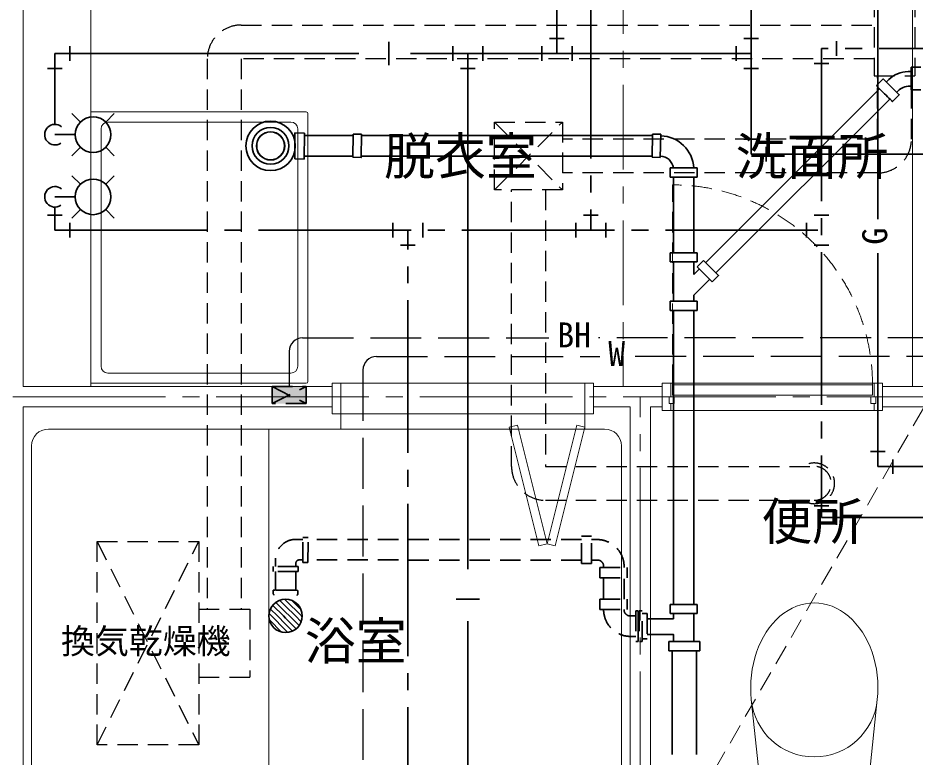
# Model space of a CAD drawing. Units: millimetres at full size, sheet at 1:50; details may follow other scales. Extents: x -9674 to 9699, y -6794 to 6791.
# Drawn here: x -878 to 1768, y -2853 to -673 of the extents above; entities that cross this region are included whole.
import ezdxf
from ezdxf.enums import TextEntityAlignment as Align

# ---------------------------------------------------------------- set-up
doc = ezdxf.new("R2010")
doc.units = ezdxf.units.MM
doc.header["$LTSCALE"] = 50
for name, pattern in [('CHAIN1', [8, 5, -1, 1, -1]), ('CHAIN2', [12, 9, -1, 1, -1]), ('DASHED1', [1.8, 1.2, -0.6]), ('DASHED3', [4, 3, -1])]:
    doc.linetypes.add(name, pattern=pattern)
for name, color, linetype, lineweight in [('1-0_芯', 134, 'CHAIN2', 9), ('1-2_間仕切', 134, 'Continuous', 9), ('1-3_建具', 134, 'Continuous', 9), ('1-5_設備', 134, 'Continuous', 9), ('1-D_記号', 134, 'CHAIN1', 9), ('2-0_芯', 3, 'Continuous', 35), ('2-2', 5, 'DASHED3', 25), ('2-3_建具', 4, 'Continuous', 35), ('2-9_金物', 1, 'CHAIN2', 35), ('2-A_文字', 6, 'Continuous', 35), ('2-C', 2, 'DASHED1', 25)]:
    doc.layers.add(name, color=color, linetype=linetype, lineweight=lineweight)
doc.layers.add('1-A_文字', color=134, linetype='Continuous')
doc.styles.add('ＭＳ ゴシック', font='')
doc.styles.get('ＭＳ ゴシック').set_extended_font_data('MS Gothic')

msp = doc.modelspace()

# ---------------------------------------------------------------- linework, layer by layer
at = {"layer": '1-0_芯'}
for p, q in [((-892.5, -1790.06), (2286.5, -1790.06)), ((957.5, -4250.06), (957.5, -1790.06))]:
    msp.add_line(p, q, dxfattribs=at)
at = {"layer": '1-2_間仕切'}
for p, q in [((-862.5, -1760.06), (-862.5, -470.06)), ((49.5, -1760.06), (-862.5, -1760.06)), ((819.5, -1760.06), (1022.5, -1760.06)), ((1047.5, -1750.06), (1647.5, -1750.06)), ((1672.5, -1760.06), (2260, -1760.06)), ((49.5, -1820.06), (-862.5, -1820.06)), ((-862.5, -3175.06), (-862.5, -1820.06)), ((819.5, -1820.06), (927.5, -1820.06)), ((927.5, -3175.06), (927.5, -1820.06)), ((987.5, -1820.06), (1022.5, -1820.06)), ((987.5, -2875.06), (987.5, -1820.06)), ((1672.5, -1820.06), (2060, -1820.06))]:
    msp.add_line(p, q, dxfattribs=at)
at = {"layer": '1-3_建具', "linetype": 'DASHED1'}
msp.add_line((1052.5, -1755.06), (1052.5, -1165.06), dxfattribs=at)
at = {"layer": '1-3_建具'}
for p, q in [((49.5, -1750.06), (74.5, -1750.06)), ((49.5, -1750.06), (49.5, -1840.06)), ((74.5, -1750.06), (794.5, -1750.06)), ((74.5, -1840.06), (74.5, -1750.06)), ((794.5, -1750.06), (819.5, -1750.06)), ((794.5, -1750.06), (794.5, -1840.06)), ((819.5, -1840.06), (819.5, -1750.06)), ((1022.5, -1750.06), (1047.5, -1750.06)), ((1022.5, -1750.06), (1022.5, -1830.06)), ((1047.5, -1790.06), (1047.5, -1750.06)), ((1052.5, -1755.06), (1052.5, -1785.06)), ((1642.5, -1755.06), (1052.5, -1755.06)), ((1642.5, -1785.06), (1642.5, -1755.06)), ((1647.5, -1750.06), (1672.5, -1750.06)), ((1647.5, -1790.06), (1647.5, -1750.06)), ((1672.5, -1750.06), (1672.5, -1830.06)), ((1052.5, -1785.06), (1642.5, -1785.06)), ((1057.5, -1790.06), (1057.5, -1810.06)), ((1637.5, -1810.06), (1637.5, -1790.06)), ((1637.5, -1790.06), (1652.5, -1790.06)), ((1652.5, -1790.06), (1652.5, -1810.06)), ((1057.5, -1810.06), (1042.5, -1810.06)), ((1047.5, -1830.06), (1047.5, -1810.06)), ((1652.5, -1810.06), (1637.5, -1810.06)), ((1647.5, -1830.06), (1647.5, -1810.06)), ((49.5, -1840.06), (74.5, -1840.06)), ((74.5, -1840.06), (794.5, -1840.06)), ((794.5, -1840.06), (819.5, -1840.06)), ((1022.5, -1830.06), (1047.5, -1830.06)), ((1647.5, -1830.06), (1047.5, -1830.06)), ((1647.5, -1830.06), (1672.5, -1830.06)), ((595.62, -1874), (571.37, -1880.06)), ((682.93, -2223.25), (595.62, -1874)), ((682.93, -2223.25), (770.25, -1874)), ((770.25, -1874), (794.5, -1880.06)), ((571.37, -1880.06), (658.68, -2229.31)), ((571.37, -1880.06), (658.68, -2229.31)), ((571.37, -1880.06), (658.68, -2229.31)), ((571.37, -1880.06), (658.68, -2229.31)), ((794.5, -1880.06), (707.19, -2229.31)), ((794.5, -1880.06), (707.19, -2229.31)), ((794.5, -1880.06), (707.19, -2229.31)), ((794.5, -1880.06), (707.19, -2229.31)), ((682.93, -2223.25), (658.68, -2229.31)), ((682.93, -2223.25), (707.19, -2229.31))]:
    msp.add_line(p, q, dxfattribs=at)
msp.add_lwpolyline([(1042.5, -1810.06), (1042.5, -1790.06), (1057.5, -1790.06)], dxfattribs=at)
at = {"layer": '1-3_建具', "linetype": 'DASHED1'}
msp.add_arc((1052.5, -1755.06), 590, 0, 90, dxfattribs=at)
at = {"layer": '1-5_設備'}
for p, q in [((-662.5, -1760.06), (-662.5, -470.06)), ((1760, -1760.06), (1760, -470.06)), ((-27.5, -950.06), (-662.5, -950.06)), ((-22.5, -1745.06), (-22.5, -955.06)), ((-632.5, -1700.06), (-632.5, -1000.06)), ((-72.5, -980.06), (-612.5, -980.06)), ((-52.5, -1700.06), (-52.5, -1000.06)), ((-612.5, -1720.06), (-72.5, -1720.06)), ((-662.5, -1750.06), (-27.5, -1750.06)), ((74.5, -1840.06), (74.5, -1885.06)), ((794.5, -1840.06), (794.5, -1885.06)), ((852.5, -1885.06), (-787.5, -1885.06)), ((-137.5, -3130.06), (-137.5, -1885.06)), ((571.37, -1880.06), (658.68, -2229.31)), ((794.5, -1880.06), (707.19, -2229.31)), ((-837.5, -1935.06), (-837.5, -3080.06)), ((902.5, -1935.06), (902.5, -3080.06)), ((1311.84, -2933.98), (1285.19, -2682.91)), ((1629.83, -2933.98), (1656.49, -2682.91))]:
    msp.add_line(p, q, dxfattribs=at)
msp.add_circle((-132.5, -1050.06), 40, dxfattribs=at)
for centre, radius, start, end in [((-27.5, -955.06), 5, 0, 90), ((-612.5, -1000.06), 20, 90, 180), ((-72.5, -1000.06), 20, 0, 90), ((-612.5, -1700.06), 20, 180, 270), ((-72.5, -1700.06), 20, 270, 0), ((-27.5, -1745.06), 5, 270, 0), ((-787.5, -1935.06), 50, 90, 180), ((852.5, -1935.06), 50, 0, 90), ((1470.84, -2665.79), 186.44, 185.26901, 354.731)]:
    msp.add_arc(centre, radius, start, end, dxfattribs=at)
msp.add_ellipse((1470.84, -2647.87), major_axis=(0, 250), ratio=0.75, start_param=4.5717765, end_param=7.9945944, dxfattribs=at)
at = {"layer": '1-D_記号'}
msp.add_line((907.5, -470.06), (907.5, -1760.06), dxfattribs=at)
at = {"layer": '2-0_芯'}
for p, q in [((1747.22, -831.17), (1757.02, -831.17)), ((1690.65, -854.6), (1683.6, -861.65)), ((1663.42, -881.82), (1150.77, -1394.46)), ((1717.14, -888.55), (1713.82, -891.87)), ((1752.49, -873.9), (1757.02, -873.9)), ((1693.67, -912.01), (1180.99, -1424.69)), ((-61.17, -1011.71), (-32.13, -1012.3)), ((-61.17, -1088.42), (-61.17, -1011.71)), ((-32.13, -1012.3), (-33.51, -1088.98)), ((111.15, -1019.81), (-32.26, -1019.81)), ((109.85, -1083.64), (111.24, -1015.32)), ((135.74, -1015.82), (111.24, -1015.32)), ((135.74, -1015.82), (111.24, -1015.32)), ((134.35, -1084.14), (135.74, -1015.82)), ((993.66, -1019.81), (135.5, -1019.81)), ((992.36, -1083.64), (993.75, -1015.32)), ((1018.24, -1015.82), (993.75, -1015.32)), ((1016.85, -1084.21), (1018.24, -1015.82)), ((109.92, -1080.31), (-33.36, -1080.31)), ((135.58, -1084.16), (109.85, -1083.64)), ((134.35, -1084.14), (111.08, -1083.66)), ((992.43, -1080.31), (134.57, -1080.31)), ((1016.85, -1084.14), (992.36, -1083.64)), ((-61.17, -1088.42), (-33.51, -1088.98)), ((1045.62, -1115.23), (1045.62, -1142.23)), ((1045.62, -1115.23), (1125.62, -1115.23)), ((1125.62, -1115.23), (1125.62, -1142.23)), ((1045.62, -1142.23), (1125.62, -1142.23)), ((1055.62, -1142.23), (1055.62, -1365.05)), ((1115.62, -1142.23), (1115.62, -1365.05)), ((1045.62, -1365.05), (1045.62, -1392.05)), ((1045.62, -1365.05), (1125.62, -1365.05)), ((1125.62, -1365.05), (1125.62, -1392.05)), ((1045.62, -1392.05), (1125.62, -1392.05)), ((1055.62, -1392.05), (1055.62, -1508.34)), ((1115.62, -1392.05), (1115.62, -1429.61)), ((1144.19, -1387.88), (1125.09, -1406.97)), ((1131.67, -1413.55), (1115.62, -1429.61)), ((1125.09, -1406.97), (1169.46, -1451.34)), ((1161.9, -1443.78), (1115.62, -1490.07)), ((1115.62, -1490.07), (1115.62, -1508.34)), ((1045.62, -1508.34), (1045.62, -1535.34)), ((1045.62, -1508.34), (1125.62, -1508.34)), ((1125.62, -1508.34), (1125.62, -1535.34)), ((1045.62, -1535.34), (1125.62, -1535.34)), ((1055.62, -1535.34), (1055.62, -2402.29)), ((1115.62, -1535.34), (1115.62, -2402.29)), ((-68.7, -2391.52), (-43.28, -2416.97)), ((1045.62, -2402.29), (1045.62, -2429.29)), ((1045.62, -2402.29), (1125.62, -2402.29)), ((1125.62, -2402.29), (1125.62, -2429.29)), ((1045.62, -2429.29), (1125.62, -2429.29)), ((1055.62, -2429.29), (1055.62, -2445.14)), ((1115.62, -2429.29), (1115.62, -2512.08)), ((-135.73, -2448.23), (-100.09, -2483.91)), ((977.72, -2445.14), (1055.62, -2445.14)), ((1042.05, -2512.08), (1042.05, -2539.08)), ((1042.05, -2539.08), (1133.05, -2539.08)), ((1052.05, -2539.08), (1052.05, -2845.27)), ((1123.05, -2539.08), (1123.05, -2845.27))]:
    msp.add_line(p, q, dxfattribs=at)
at = {"layer": '2-0_芯', "linetype": 'DASHED1'}
for p, q in [((-58.3, -2210.64), (-36.92, -2210.65)), ((-36.97, -2279.24), (-36.92, -2205.24)), ((784.25, -2211.05), (-22.12, -2210.65)), ((784.25, -2281.8), (784.25, -2201.05)), ((830.08, -2211.07), (814.25, -2211.06)), ((-118.33, -2270.61), (-118.34, -2290.78)), ((-47.88, -2271.15), (-36.96, -2271.16)), ((784.25, -2271.8), (-22.16, -2271.17)), ((835.52, -2271.83), (814.25, -2271.82)), ((-57.89, -2281.14), (-57.9, -2290.82)), ((-51.09, -2290.83), (-51.1, -2305.65)), ((-22.16, -2279.24), (-36.99, -2279.23)), ((814.25, -2281.82), (784.25, -2281.8)), ((838.65, -2323.67), (838.67, -2293.67)), ((838.67, -2293.67), (919.42, -2293.67)), ((849.48, -2286.36), (849.47, -2293.67)), ((910.04, -2293.67), (910.04, -2291.11)), ((-51.09, -2305.63), (-125.09, -2305.58)), ((-118.35, -2305.58), (-118.38, -2360.13)), ((-57.91, -2305.62), (-57.95, -2361.2)), ((849.45, -2323.67), (849.4, -2387.17)), ((909.99, -2387.17), (910.02, -2323.67)), ((-124.71, -2360.66), (-124.82, -2371.66)), ((-124.71, -2360.66), (-119, -2360.13)), ((-57.4, -2360.79), (-119, -2360.13)), ((-51.71, -2361.46), (-57.4, -2360.79)), ((-51.71, -2361.46), (-51.83, -2372.46)), ((838.65, -2417.17), (838.67, -2387.17)), ((838.67, -2387.17), (919.42, -2387.17)), ((909.97, -2421.67), (909.98, -2417.17)), ((951.88, -2421.45), (944.62, -2421.46)), ((944.62, -2421.46), (944.68, -2511.46)), ((951.91, -2466.45), (951.88, -2421.45)), ((954.88, -2421.45), (954.94, -2511.45)), ((977.71, -2429.44), (962.88, -2429.45)), ((924.23, -2436.14), (944.63, -2436.15)), ((934.07, -2496.67), (944.67, -2496.67)), ((962.94, -2511.45), (954.94, -2511.45))]:
    msp.add_line(p, q, dxfattribs=at)
at = {"layer": '2-0_芯'}
for points in [[(1785.01, -818.2), (1757.01, -818.2), (1757.02, -884.55), (1785.01, -884.55)], [(1701.54, -919.18), (1721.33, -899.38), (1674.41, -852.46), (1654.62, -872.26)], [(1144.19, -1387.88), (1188.56, -1432.25), (1169.46, -1451.34)], [(-125.75, -2405.15), (-94.49, -2436.46), (-88.26, -2442.7), (-57, -2474)], [(-116.65, -2396.58), (-88.25, -2425.02), (-76.81, -2436.47), (-48.41, -2464.91)], [(-105.05, -2390.51), (-88.23, -2407.34), (-59.13, -2436.48), (-42.32, -2453.31)], [(-90.31, -2387.58), (-88.22, -2389.66), (-41.46, -2436.49), (-39.37, -2438.57)], [(-136.66, -2429.6), (-129.84, -2436.43), (-88.28, -2478.05), (-81.47, -2484.88)], [(-132.66, -2415.92), (-112.17, -2436.45), (-88.27, -2460.37), (-67.77, -2480.9)], [(977.75, -2490.96), (1055.62, -2490.96), (1055.62, -2512.08)], [(1042.05, -2512.08), (1133.05, -2512.08), (1133.05, -2539.08)]]:
    msp.add_lwpolyline(points, dxfattribs=at)
at = {"layer": '2-0_芯', "linetype": 'DASHED1'}
for points in [[(-22.16, -2279.24), (-22.12, -2205.24), (-36.94, -2205.23)], [(814.25, -2281.82), (814.25, -2201.06), (784.25, -2201.05)], [(-51.09, -2290.83), (-125.09, -2290.78), (-125.1, -2305.6)], [(838.65, -2323.67), (919.41, -2323.67), (919.42, -2293.67)], [(838.65, -2417.17), (919.41, -2417.17), (919.42, -2387.17)], [(962.94, -2511.45), (962.88, -2421.45), (954.88, -2421.45)], [(977.71, -2429.44), (977.76, -2503.44), (962.93, -2503.45)], [(951.91, -2466.45), (951.94, -2511.45), (944.68, -2511.46)]]:
    msp.add_lwpolyline(points, dxfattribs=at)
at = {"layer": '2-0_芯'}
for centre, radius in [((-132.5, -1050.06), 72.97), ((-132.5, -1050.06), 54.3), ((-132.5, -1050.06), 41.55), ((-88.25, -2436.46), 49.09)]:
    msp.add_circle(centre, radius, dxfattribs=at)
for centre, radius, start, end in [((1747.22, -911.17), 80, 90, 134.99907), ((1752.49, -923.9), 50, 89.99907, 135), ((1015.62, -1120.31), 100, 2.91281, 88.54718), ((1015.62, -1120.31), 40, 7.29862, 88.11816)]:
    msp.add_arc(centre, radius, start, end, dxfattribs=at)
at = {"layer": '2-0_芯', "linetype": 'DASHED1'}
for centre, radius, start, end in [((-58.33, -2270.64), 60, 89.97203, 179.97203), ((830.04, -2291.07), 80, 359.97203, 89.97203), ((-47.89, -2281.15), 10, 89.9556, 179.9556), ((830.04, -2291.07), 20, 13.61576, 74.10457), ((-126.86, -2375.11), 4, 359.37871, 59.37871), ((-49.87, -2375.94), 4, 119.37871, 179.37871), ((929.37, -2416.81), 80, 179.9556, 267.74203), ((929.37, -2416.81), 20, 194.06253, 255.10149), ((929.37, -2416.81), 80, 267.74203, 273.36328)]:
    msp.add_arc(centre, radius, start, end, dxfattribs=at)
at = {"layer": '2-0_芯'}
msp.add_ellipse((1678.08, -895.72), major_axis=(23.46, -23.46), ratio=0.020361, start_param=3.1415927, end_param=6.2831853, dxfattribs=at)
at = {"layer": '2-2'}
for p, q in [((-37.98, -1616.19), (687.83, -1616.19)), ((2038.1, -1616.19), (834.65, -1616.19)), ((-77.98, -1656.19), (-77.98, -1760.06)), ((179.97, -1671.15), (838.3, -1671.15)), ((2093.05, -1671.15), (938.3, -1671.15)), ((139.97, -1711.15), (139.97, -3214.12))]:
    msp.add_line(p, q, dxfattribs=at)
at = {"layer": '2-2', "color": 4, "linetype": 'DASHED1', "lineweight": 35}
for p, q in [((-127.98, -1760.06), (-27.98, -1810.06)), ((-127.98, -1810.06), (-27.98, -1760.06)), ((-127.98, -1760.06), (-27.98, -1760.06)), ((-127.98, -1810.06), (-127.98, -1760.06)), ((-27.98, -1810.06), (-27.98, -1760.06)), ((-27.98, -1810.06), (-127.98, -1810.06))]:
    msp.add_line(p, q, dxfattribs=at)
at = {"layer": '2-2', "linetype": 'Continuous'}
for centre in [(-37.98, -1656.19), (179.97, -1711.15)]:
    msp.add_arc(centre, 40, 90, 180, dxfattribs=at)
at = {"layer": '2-2', "color": 150}
msp.add_solid([(-127.98, -1810.06), (-27.98, -1810.06), (-127.98, -1760.06), (-27.98, -1760.06)], dxfattribs=at)
at = {"layer": '2-3_建具'}
for p, q in [((1657.8, -1366.49), (1657.8, -1996.11)), ((1679.4, -1951.82), (1636.2, -1951.82)), ((1702.1, -1974.51), (1702.1, -2017.71)), ((1657.8, -1996.11), (2841.08, -1996.11))]:
    msp.add_line(p, q, dxfattribs=at)
msp.add_lwpolyline([(612.1, 1119.02), (612.1, -505.57), (1657.8, -505.57), (1657.8, -1266.49)], dxfattribs=at)
at = {"layer": '2-9_金物'}
for p, q in [((812.1, 2362.76), (812.1, -1298.66)), ((2112, -763.33), (1491.79, -763.33)), ((1491.79, -763.33), (1491.79, -2146.11)), ((1536.09, -784.93), (1536.09, -741.73)), ((1513.39, -807.63), (1470.19, -807.63)), ((-768.33, -1230.79), (-768.33, -1298.66)), ((-789.93, -1254.36), (-746.73, -1254.36)), ((790.5, -1254.36), (833.7, -1254.36)), ((1470.19, -1254.36), (1513.39, -1254.36)), ((-724.04, -1277.06), (-724.04, -1320.26)), ((228.34, -1277.06), (228.34, -1320.26)), ((316.93, -1277.06), (316.93, -1320.26)), ((767.81, -1320.26), (767.81, -1277.06)), ((856.4, -1320.26), (856.4, -1277.06)), ((1447.5, -1320.26), (1447.5, -1277.06)), ((-768.33, -1298.66), (1491.79, -1298.66)), ((272.63, -3155.37), (272.63, -1298.66)), ((294.23, -1342.95), (251.03, -1342.95)), ((1470.19, -1342.95), (1513.39, -1342.95)), ((1470.19, -2111.58), (1513.39, -2111.58)), ((1536.09, -2167.71), (1536.09, -2124.51)), ((1491.79, -2146.11), (2691.08, -2146.11))]:
    msp.add_line(p, q, dxfattribs=at)
at = {"layer": '2-9_金物', "linetype": 'Continuous'}
for p, q in [((-693.11, -1163.29), (-718.32, -1138.07)), ((-618.79, -1163.29), (-593.57, -1138.07)), ((-708.5, -1200.45), (-768.33, -1200.45)), ((-693.11, -1237.61), (-718.32, -1262.83)), ((-618.79, -1237.61), (-593.57, -1262.83))]:
    msp.add_line(p, q, dxfattribs=at)
msp.add_circle((-655.95, -1200.45), 52.55, dxfattribs=at)
msp.add_arc((-768.33, -1200.45), 30.34, 50.49, 304.849, dxfattribs=at)
at = {"layer": '2-A_文字'}
for p, q in [((712.1, 983.52), (712.1, -777.59)), ((690.5, -733.29), (733.7, -733.29)), ((1306.68, -733.29), (1263.48, -733.29)), ((-724.04, -755.99), (-724.04, -799.19)), ((216.03, -743.17), (216.03, -812)), ((404.69, -755.99), (404.69, -799.19)), ((493.28, -755.99), (493.28, -799.19)), ((667.81, -799.19), (667.81, -755.99)), ((756.4, -799.19), (756.4, -755.99)), ((1240.79, -799.19), (1240.79, -755.99)), ((-768.33, -986.65), (-768.33, -777.59)), ((128.12, -777.59), (-768.33, -777.59)), ((1285.08, -777.59), (280.53, -777.59)), ((448.98, -2298.91), (448.98, -777.59)), ((-789.93, -821.88), (-746.73, -821.88)), ((470.58, -821.88), (427.38, -821.88)), ((1306.68, -821.88), (1263.48, -821.88)), ((-693.11, -979.83), (-718.32, -954.61)), ((-618.79, -979.83), (-593.57, -954.61)), ((-708.5, -1016.99), (-768.33, -1016.99)), ((1263.48, -1030.11), (1306.68, -1030.11)), ((-693.11, -1054.15), (-718.32, -1079.37)), ((-618.79, -1054.15), (-593.57, -1079.37)), ((1329.38, -1052.8), (1329.38, -1096)), ((483.4, -2386.82), (414.57, -2386.82)), ((448.98, -3155.37), (448.98, -2451.32))]:
    msp.add_line(p, q, dxfattribs=at)
msp.add_lwpolyline([(2276.93, -1074.4), (1285.08, -1074.4), (1285.08, -275.31)], dxfattribs=at)
msp.add_circle((-655.95, -1016.99), 52.55, dxfattribs=at)
msp.add_arc((-768.33, -1016.99), 30.34, 50.49, 304.849, dxfattribs=at)
at = {"layer": '2-C'}
for p, q in [((1647.5, 3079.94), (1647.5, -843.7)), ((1767.5, 3079.94), (1767.5, -843.7)), ((-219.08, -693.7), (1647.5, -693.7)), ((-319.08, -793.7), (-319.08, -2416.84)), ((-219.08, -793.7), (-219.08, -2416.84)), ((1647.5, -793.7), (-219.08, -793.7)), ((1647.5, -843.7), (1767.5, -843.7)), ((1657.5, -1030.06), (1657.5, -843.7)), ((1757.5, -1030.06), (1757.5, -843.7)), ((527.99, -980.06), (727.99, -1180.06)), ((527.99, -1180.06), (727.99, -980.06)), ((1657.5, -1030.06), (727.99, -1030.06)), ((1657.5, -1130.06), (727.99, -1130.06)), ((577.99, -1995.27), (577.99, -1180.06)), ((677.99, -1180.06), (677.99, -1995.27)), ((677.99, -1995.27), (1470.84, -1995.27)), ((677.99, -2095.27), (1470.84, -2095.27)), ((-644.08, -2216.84), (-344.08, -2216.84)), ((-644.08, -2216.84), (-344.08, -2816.84)), ((-644.08, -2816.84), (-344.08, -2216.84)), ((-344.08, -2216.84), (-344.08, -2816.84)), ((-344.08, -2416.84), (-194.08, -2416.84)), ((-194.08, -2416.84), (-194.08, -2616.84)), ((-344.08, -2616.84), (-194.08, -2616.84))]:
    msp.add_line(p, q, dxfattribs=at)
at = {"layer": '2-C', "color": 7, "lineweight": 9}
msp.add_line((1087.5, -3045.06), (1997.54, -1468.83), dxfattribs=at)
at = {"layer": '2-C'}
msp.add_lwpolyline([(527.99, -980.06), (727.99, -980.06), (727.99, -1180.06), (527.99, -1180.06)], close=True, dxfattribs=at)
msp.add_lwpolyline([(-344.08, -2816.84), (-644.08, -2816.84), (-644.08, -2216.84)], dxfattribs=at)
for centre, radius, start, end in [((-219.08, -793.7), 100, 90, 180), ((1657.5, -1030.06), 100, 270, 0), ((677.99, -1995.27), 100, 180, 270), ((1470.84, -2045.27), 60, 236.44269, 123.55731), ((1470.84, -2045.27), 50, 270, 90)]:
    msp.add_arc(centre, radius, start, end, dxfattribs=at)

# ---------------------------------------------------------------- texts
at = {"layer": '1-A_文字', "style": 'ＭＳ ゴシック'}
for s, p in [('脱衣室', (202.25, -1168.64)), ('洗面所', (1239.08, -1168.64)), ('便所', (1315.28, -2245.4)), ('浴室', (-31.49, -2598.33))]:
    msp.add_text(s, height=110, dxfattribs=at).set_placement(p, align=Align.BOTTOM_LEFT)
at = {"layer": '2-2', "color": 7, "style": 'ＭＳ ゴシック'}
for s, p in [('BH', (712.83, -1666.19)), ('W', (863.3, -1721.15)), ('換気乾燥機', (-750.48, -2569.36))]:
    msp.add_text(s, height=73.31, dxfattribs=at).set_placement(p, align=Align.BOTTOM_LEFT)
at = {"layer": '2-3_建具', "color": 7, "style": 'ＭＳ ゴシック'}
msp.add_text('G', height=73.31, rotation=90, dxfattribs=at).set_placement((1707.8, -1341.49), align=Align.BOTTOM_LEFT)

doc.saveas('drawing.dxf')
